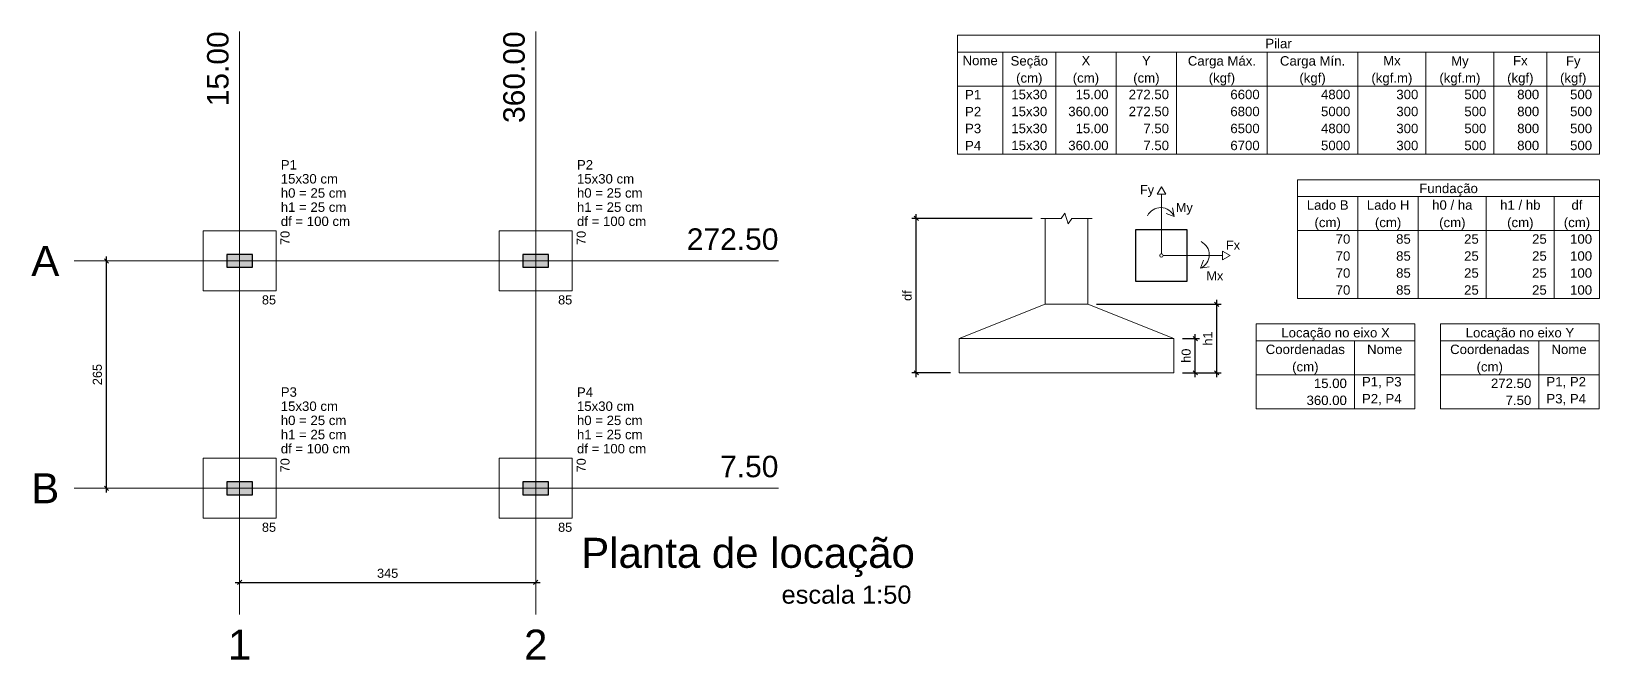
# Model space of a CAD drawing. Header units: millimetres. Extents: x 6 to 142, y -85 to 56.
# Drawn here: x 5.53 to 42.07, y 37.44 to 52.09 of the extents above; entities that cross this region are included whole.
import ezdxf

# ---------------------------------------------------------------- set-up
doc = ezdxf.new("R2010")
doc.units = ezdxf.units.MM
for name, color, linetype, lineweight in [('LC-Cotas', 7, 'Continuous', 5), ('LC-Eixos', 7, 'Continuous', 5), ('LC-Hachuras dos pilares', 9, 'Continuous', 5), ('LC-Seção das fundações', 7, 'Continuous', 5), ('LC-Seção dos pilares', 4, 'Continuous', 30), ('LC-Tabelas', 1, 'Continuous', 20), ('LC-Textos', 3, 'Continuous', 20), ('LC-Textos das tabelas', 5, 'Continuous', 5)]:
    doc.layers.add(name, color=color, linetype=linetype, lineweight=lineweight)
doc.styles.add('Arial', font='arial.ttf')
doc.styles.get("Standard").update_dxf_attribs({"font": 'arial.ttf'})
doc.dimstyles.new('UM_1.000000', dxfattribs={"dimtxt": 0.18, "dimasz": 0.1, "dimexe": 0.1, "dimexo": 0.2, "dimgap": 0, "dimtad": 1, "dimtih": 1, "dimtoh": 1, "dimdec": 1, "dimzin": 0, "dimdsep": 46, "dimtxsty": 'Standard', "dimblk": 'CLOSED', "dimblk1": 'CLOSED', "dimblk2": 'CLOSED', "dimcen": 0.09, "dimdle": 0.1, "dimadec": 1, "dimazin": 2, "dimtfac": 1, "dimtdec": 4, "dimtofl": 0, "dimtmove": 0, "dimatfit": 3, "dimldrblk": 'CLOSED', "dimfxl": 1, "dimtolj": 1, "dimarcsym": 0})
doc.dimstyles.new('UM_50.000000', dxfattribs={"dimtxt": 0.18, "dimasz": 0.1, "dimexe": 0.1, "dimexo": 0.2, "dimgap": 0, "dimtad": 1, "dimtih": 1, "dimtoh": 1, "dimdec": 1, "dimlfac": 50, "dimzin": 0, "dimdsep": 46, "dimtxsty": 'Standard', "dimblk": 'CLOSED', "dimblk1": 'CLOSED', "dimblk2": 'CLOSED', "dimcen": 0.09, "dimdle": 0.1, "dimadec": 1, "dimazin": 2, "dimtfac": 1, "dimtdec": 4, "dimtofl": 0, "dimtmove": 0, "dimatfit": 3, "dimldrblk": 'CLOSED', "dimfxl": 1, "dimtolj": 1, "dimarcsym": 0})

# ---------------------------------------------------------------- blocks, each defined once
blk = doc.blocks.new('_OBLIQUE')
at = {"color": 0, "linetype": 'ByBlock', "lineweight": -2}
blk.add_line((-0.5, -0.5), (0.5, 0.5), dxfattribs=at)
blk = doc.blocks.new('*D9')
at = {"layer": 'Defpoints', "color": 0, "transparency": 16777216}
for p in [(7.282, 46.739), (7.282, 46.739), (7.282, 41.439)]:
    blk.add_point(p, dxfattribs=at)
at = {"layer": 'LC-Cotas', "color": 0, "lineweight": -2, "transparency": 16777216}
blk.add_line((7.282, 41.339), (7.282, 46.839), dxfattribs=at)
at = {"layer": 'LC-Cotas', "color": 0, "lineweight": -2, "transparency": 16777216, "xscale": 0.1, "yscale": 0.1, "zscale": 0.1}
for p, rotation in [((7.282, 46.739), 90), ((7.282, 41.439), 270)]:
    blk.add_blockref('_OBLIQUE', p, dxfattribs=dict(at, rotation=rotation))
at = {"layer": 'LC-Cotas', "transparency": 16777216, "insert": (7.07, 44.089), "char_height": 0.2118, "attachment_point": 5, "rotation": 90, "style": 'Arial'}
blk.add_mtext('\\A1;265', dxfattribs=at)
blk = doc.blocks.new('*D10')
at = {"layer": 'Defpoints', "color": 0, "transparency": 16777216}
for p in [(10.382, 39.244), (17.282, 39.244), (17.282, 39.244)]:
    blk.add_point(p, dxfattribs=at)
at = {"layer": 'LC-Cotas', "color": 0, "lineweight": -2, "transparency": 16777216}
blk.add_line((10.282, 39.244), (17.382, 39.244), dxfattribs=at)
at = {"layer": 'LC-Cotas', "color": 0, "lineweight": -2, "transparency": 16777216, "xscale": 0.1, "yscale": 0.1, "zscale": 0.1, "rotation": 180}
blk.add_blockref('_OBLIQUE', (10.382, 39.244), dxfattribs=at)
at = {"layer": 'LC-Cotas', "color": 0, "lineweight": -2, "transparency": 16777216, "xscale": 0.1, "yscale": 0.1, "zscale": 0.1}
blk.add_blockref('_OBLIQUE', (17.282, 39.244), dxfattribs=at)
at = {"layer": 'LC-Cotas', "transparency": 16777216, "insert": (13.832, 39.456), "char_height": 0.2118, "attachment_point": 5, "rotation": 0.0057, "style": 'Arial'}
blk.add_mtext('\\A1;345', dxfattribs=at)
blk = doc.blocks.new('*D6')
at = {"layer": 'Defpoints', "color": 0, "linetype": 'Continuous', "transparency": 16777216}
for p in [(26.148, 47.729), (29.048, 47.729), (27.148, 44.129)]:
    blk.add_point(p, dxfattribs=at)
at = {"layer": 'LC-Cotas', "color": 0, "linetype": 'Continuous', "lineweight": -2, "transparency": 16777216}
for p, q in [((28.848, 47.729), (26.048, 47.729)), ((26.148, 44.029), (26.148, 47.829)), ((26.948, 44.129), (26.048, 44.129))]:
    blk.add_line(p, q, dxfattribs=at)
at = {"layer": 'LC-Cotas', "color": 0, "linetype": 'Continuous', "lineweight": -2, "transparency": 16777216, "xscale": 0.1, "yscale": 0.1, "zscale": 0.1}
for p, rotation in [((26.148, 47.729), 90), ((26.148, 44.129), 270)]:
    blk.add_blockref('_OBLIQUE', p, dxfattribs=dict(at, rotation=rotation))
at = {"layer": 'LC-Cotas', "linetype": 'Continuous', "transparency": 16777216, "insert": (25.936, 45.929), "char_height": 0.2118, "attachment_point": 5, "rotation": 90, "style": 'Arial'}
blk.add_mtext('\\A1;df', dxfattribs=at)
blk = doc.blocks.new('*D7')
at = {"layer": 'Defpoints', "color": 0, "linetype": 'Continuous', "transparency": 16777216}
for p in [(32.148, 44.929), (32.648, 44.929), (32.148, 44.129)]:
    blk.add_point(p, dxfattribs=at)
at = {"layer": 'LC-Cotas', "color": 0, "linetype": 'Continuous', "lineweight": -2, "transparency": 16777216}
for p, q in [((32.648, 44.029), (32.648, 45.029)), ((32.348, 44.929), (32.748, 44.929)), ((32.348, 44.129), (32.748, 44.129))]:
    blk.add_line(p, q, dxfattribs=at)
at = {"layer": 'LC-Cotas', "color": 0, "linetype": 'Continuous', "lineweight": -2, "transparency": 16777216, "xscale": 0.1, "yscale": 0.1, "zscale": 0.1}
for p, rotation in [((32.648, 44.929), 90), ((32.648, 44.129), 270)]:
    blk.add_blockref('_OBLIQUE', p, dxfattribs=dict(at, rotation=rotation))
at = {"layer": 'LC-Cotas', "linetype": 'Continuous', "transparency": 16777216, "insert": (32.436, 44.529), "char_height": 0.2118, "attachment_point": 5, "rotation": 90, "style": 'Arial'}
blk.add_mtext('\\A1;h0', dxfattribs=at)
blk = doc.blocks.new('*D8')
at = {"layer": 'Defpoints', "color": 0, "linetype": 'Continuous', "transparency": 16777216}
for p in [(30.148, 45.729), (33.148, 45.729), (32.148, 44.129)]:
    blk.add_point(p, dxfattribs=at)
at = {"layer": 'LC-Cotas', "color": 0, "linetype": 'Continuous', "lineweight": -2, "transparency": 16777216}
for p, q in [((30.348, 45.729), (33.248, 45.729)), ((33.148, 44.029), (33.148, 45.829)), ((32.348, 44.129), (33.248, 44.129))]:
    blk.add_line(p, q, dxfattribs=at)
at = {"layer": 'LC-Cotas', "color": 0, "linetype": 'Continuous', "lineweight": -2, "transparency": 16777216, "xscale": 0.1, "yscale": 0.1, "zscale": 0.1}
for p, rotation in [((33.148, 45.729), 90), ((33.148, 44.129), 270)]:
    blk.add_blockref('_OBLIQUE', p, dxfattribs=dict(at, rotation=rotation))
at = {"layer": 'LC-Cotas', "linetype": 'Continuous', "transparency": 16777216, "insert": (32.936, 44.929), "char_height": 0.2118, "attachment_point": 5, "rotation": 90, "style": 'Arial'}
blk.add_mtext('\\A1;h1', dxfattribs=at)

msp = doc.modelspace()

# ---------------------------------------------------------------- hatches: boundary and pattern name
at = {"layer": 'LC-Hachuras dos pilares', "linetype": 'Continuous'}
for points in [[(10.0822, 46.8889), (10.0822, 46.5889), (10.6822, 46.5889), (10.6822, 46.8889), (10.0822, 46.8889)], [(16.9822, 46.8889), (16.9822, 46.5889), (17.5822, 46.5889), (17.5822, 46.8889), (16.9822, 46.8889)], [(10.6822, 41.2889), (10.6822, 41.5889), (10.0822, 41.5889), (10.0822, 41.2889), (10.6822, 41.2889)], [(17.5822, 41.2889), (17.5822, 41.5889), (16.9822, 41.5889), (16.9822, 41.2889), (17.5822, 41.2889)]]:
    msp.add_hatch(color=256, dxfattribs=at).paths.add_polyline_path(points)

# ---------------------------------------------------------------- linework, layer by layer
at = {"layer": 'LC-Cotas'}
for p, q in [((31.8586, 48.4639), (31.7586, 48.2909)), ((31.7586, 48.2909), (31.9586, 48.2909)), ((31.8586, 48.4639), (31.9586, 48.2909)), ((31.8586, 47.4639), (31.8586, 48.2909)), ((32.1536, 47.7769), (32.1196, 47.9739)), ((32.1536, 47.7769), (31.9656, 47.8449)), ((31.8586, 46.9039), (31.8586, 47.4639)), ((31.8986, 46.8639), (32.4586, 46.8639)), ((32.4586, 46.8639), (33.2856, 46.8639)), ((33.4586, 46.8639), (33.2856, 46.9639)), ((33.2856, 46.7639), (33.2856, 46.9639)), ((33.4586, 46.8639), (33.2856, 46.7639)), ((32.7716, 46.5689), (32.8396, 46.7569)), ((32.7716, 46.5689), (32.9686, 46.6029))]:
    msp.add_line(p, q, dxfattribs=at)
msp.add_circle((31.8586, 46.8639), 0.04, dxfattribs=at)
for centre, start, end in [((31.8416, 47.6389), 23.81409, 153.81711), ((32.6336, 46.8809), 293.81409, 63.81711)]:
    msp.add_arc(centre, 0.341, start, end, dxfattribs=at)
at = {"layer": 'LC-Eixos'}
for p, q in [((10.3822, 52.0889), (10.3822, 38.4942)), ((17.2822, 52.0889), (17.2822, 38.4942)), ((6.5322, 46.7389), (22.9362, 46.7389)), ((6.5322, 41.4389), (22.9362, 41.4389))]:
    msp.add_line(p, q, dxfattribs=at)
at = {"layer": 'LC-Seção das fundações'}
for p, q in [((9.5322, 46.0389), (9.5322, 47.4389)), ((9.5322, 47.4389), (11.2322, 47.4389)), ((11.2322, 47.4389), (11.2322, 46.0389)), ((16.4322, 46.0389), (16.4322, 47.4389)), ((16.4322, 47.4389), (18.1322, 47.4389)), ((18.1322, 47.4389), (18.1322, 46.0389)), ((11.2322, 46.0389), (9.5322, 46.0389)), ((18.1322, 46.0389), (16.4322, 46.0389)), ((9.5322, 42.1389), (11.2322, 42.1389)), ((9.5322, 40.7389), (9.5322, 42.1389)), ((11.2322, 42.1389), (11.2322, 40.7389)), ((16.4322, 42.1389), (18.1322, 42.1389)), ((16.4322, 40.7389), (16.4322, 42.1389)), ((18.1322, 42.1389), (18.1322, 40.7389)), ((11.2322, 40.7389), (9.5322, 40.7389)), ((18.1322, 40.7389), (16.4322, 40.7389))]:
    msp.add_line(p, q, dxfattribs=at)
at = {"layer": 'LC-Seção das fundações', "linetype": 'Continuous'}
for p, q in [((29.148, 45.7286), (30.148, 45.7286)), ((27.148, 44.9286), (32.148, 44.9286))]:
    msp.add_line(p, q, dxfattribs=at)
for points in [[(29.148, 47.7286), (29.148, 45.7286), (27.148, 44.9286), (27.148, 44.1286), (32.148, 44.1286), (32.148, 44.9286), (30.148, 45.7286), (30.148, 47.7286)], [(29.048, 47.7286), (29.522, 47.7286), (29.606, 47.8546), (29.69, 47.6026), (29.774, 47.7286), (30.248, 47.7286)]]:
    msp.add_lwpolyline(points, dxfattribs=at)
at = {"layer": 'LC-Seção dos pilares'}
for points in [[(31.2586, 46.2639), (32.4586, 46.2639), (32.4586, 47.4639), (31.2586, 47.4639), (31.2586, 46.2639)], [(10.0822, 46.8889), (10.0822, 46.5889), (10.6822, 46.5889), (10.6822, 46.8889), (10.0822, 46.8889)], [(16.9822, 46.8889), (16.9822, 46.5889), (17.5822, 46.5889), (17.5822, 46.8889), (16.9822, 46.8889)], [(10.6822, 41.2889), (10.6822, 41.5889), (10.0822, 41.5889), (10.0822, 41.2889), (10.6822, 41.2889)], [(17.5822, 41.2889), (17.5822, 41.5889), (16.9822, 41.5889), (16.9822, 41.2889), (17.5822, 41.2889)]]:
    msp.add_lwpolyline(points, close=True, dxfattribs=at)
at = {"layer": 'LC-Tabelas'}
for p, q in [((27.1079, 52.0006), (42.0679, 52.0006)), ((27.1079, 52.0006), (27.1079, 49.2286)), ((42.0679, 52.0006), (42.0679, 51.6046)), ((27.1079, 51.6046), (42.0679, 51.6046)), ((28.1639, 51.6046), (28.1639, 49.2286)), ((29.3959, 51.6046), (29.3959, 49.2286)), ((30.8039, 51.6046), (30.8039, 49.2286)), ((32.2119, 51.6046), (32.2119, 49.2286)), ((34.3239, 51.6046), (34.3239, 49.2286)), ((36.4359, 51.6046), (36.4359, 49.2286)), ((38.0199, 51.6046), (38.0199, 49.2286)), ((39.6039, 51.6046), (39.6039, 49.2286)), ((40.8359, 51.6046), (40.8359, 49.2286)), ((42.0679, 51.6046), (42.0679, 49.2286)), ((27.1079, 50.8126), (42.0679, 50.8126)), ((27.1079, 49.2286), (42.0679, 49.2286)), ((35.0279, 48.6316), (42.0679, 48.6316)), ((35.0279, 48.6316), (35.0279, 45.8596)), ((42.0679, 48.6316), (42.0679, 45.8596)), ((42.0679, 48.6316), (42.0679, 48.2356)), ((35.0279, 48.2356), (42.0679, 48.2356)), ((36.4359, 48.2356), (36.4359, 45.8596)), ((37.8439, 48.2356), (37.8439, 45.8596)), ((39.4279, 48.2356), (39.4279, 45.8596)), ((41.0119, 48.2356), (41.0119, 45.8596)), ((35.0279, 47.4436), (42.0679, 47.4436)), ((35.0279, 45.8596), (42.0679, 45.8596)), ((34.0674, 45.2678), (37.7634, 45.2678)), ((34.0674, 45.2678), (34.0674, 43.2878)), ((37.7634, 45.2678), (37.7634, 43.2878)), ((38.3634, 45.2678), (42.0594, 45.2678)), ((38.3634, 45.2678), (38.3634, 43.2878)), ((42.0594, 45.2678), (42.0594, 43.2878)), ((34.0674, 44.8718), (37.7634, 44.8718)), ((36.3554, 44.8718), (36.3554, 43.2878)), ((38.3634, 44.8718), (42.0594, 44.8718)), ((40.6514, 44.8718), (40.6514, 43.2878)), ((34.0674, 44.0798), (37.7634, 44.0798)), ((38.3634, 44.0798), (42.0594, 44.0798)), ((34.0674, 43.2878), (37.7634, 43.2878)), ((38.3634, 43.2878), (42.0594, 43.2878))]:
    msp.add_line(p, q, dxfattribs=at)

# ---------------------------------------------------------------- texts
at = {"layer": 'LC-Textos', "attachment_point": 9, "rotation": 90.00021, "line_spacing_factor": 0.798, "style": 'Arial'}
for s, insert, char_height, width in [('15.00', (10.1322, 52.0889), 0.5, 3), ('360.00', (17.0322, 52.0889), 0.5, 3.6), ('70', (11.5503, 47.4389), 0.2118, 0.50832), ('70', (18.4503, 47.4389), 0.2118, 0.50832), ('70', (11.5503, 42.1389), 0.2118, 0.50832), ('70', (18.4503, 42.1389), 0.2118, 0.50832)]:
    msp.add_mtext(s, dxfattribs=dict(at, insert=insert, char_height=char_height, width=width))
at = {"layer": 'LC-Textos', "line_spacing_factor": 0.798, "style": 'Arial'}
for s, insert, char_height, width, attachment_point in [('P1', (11.3422, 48.8685), 0.22, 0.528, 7), ('P2', (18.2422, 48.8685), 0.22, 0.528, 7), ('15x30 cm', (11.3422, 48.5385), 0.22, 2.112, 7), ('15x30 cm', (18.2422, 48.5385), 0.22, 2.112, 7), ('h0 = 25 cm', (11.3422, 48.2085), 0.22, 2.64, 7), ('h0 = 25 cm', (18.2422, 48.2085), 0.22, 2.64, 7), ('Fy', (31.3595, 48.2289), 0.2118, 0.50832, 7), ('h1 = 25 cm', (11.3422, 47.8785), 0.22, 2.64, 7), ('h1 = 25 cm', (18.2422, 47.8785), 0.22, 2.64, 7), ('My', (32.1945, 47.8149), 0.2118, 0.50832, 7), ('df = 100 cm', (11.3422, 47.5485), 0.22, 2.904, 7), ('df = 100 cm', (18.2422, 47.5485), 0.22, 2.904, 7), ('272.50', (22.9362, 46.9889), 0.5, 3.6, 9), ('Fx', (33.3615, 46.9988), 0.2118, 0.50832, 7), ('A', (6.1822, 46.3889), 0.7, 0.84, 9), ('Mx', (32.9065, 46.2848), 0.2118, 0.50832, 7), ('85', (11.2322, 45.7208), 0.2118, 0.50832, 9), ('85', (18.1322, 45.7208), 0.2118, 0.50832, 9), ('P3', (11.3422, 43.5685), 0.22, 0.528, 7), ('P4', (18.2422, 43.5685), 0.22, 0.528, 7), ('h0 = 25 cm', (11.3422, 42.9085), 0.22, 2.64, 7), ('15x30 cm', (11.3422, 43.2385), 0.22, 2.112, 7), ('h0 = 25 cm', (18.2422, 42.9085), 0.22, 2.64, 7), ('15x30 cm', (18.2422, 43.2385), 0.22, 2.112, 7), ('h1 = 25 cm', (11.3422, 42.5785), 0.22, 2.64, 7), ('h1 = 25 cm', (18.2422, 42.5785), 0.22, 2.64, 7), ('df = 100 cm', (11.3422, 42.2485), 0.22, 2.904, 7), ('df = 100 cm', (18.2422, 42.2485), 0.22, 2.904, 7), ('7.50', (22.9362, 41.6889), 0.5, 2.4, 9), ('B', (6.1822, 41.0889), 0.7, 0.84, 9), ('85', (11.2322, 40.4208), 0.2118, 0.50832, 9), ('85', (18.1322, 40.4208), 0.2118, 0.50832, 9), ('Planta de locação', (26.1153, 39.3682), 0.7, 14.28, 9), ('escala 1:50', (26.0355, 38.7426), 0.4236, 5.59152, 9), ('1', (10.3822, 37.4439), 0.7, 0.84, 8), ('2', (17.2822, 37.4439), 0.7, 0.84, 8)]:
    msp.add_mtext(s, dxfattribs=dict(at, insert=insert, char_height=char_height, width=width, attachment_point=attachment_point))
at = {"layer": 'LC-Textos das tabelas', "char_height": 0.22, "line_spacing_factor": 0.798, "style": 'Arial'}
for s, insert, width, attachment_point in [('Pilar', (34.5881, 51.6924), 1.32, 8), ('Nome', (27.6361, 51.2964), 1.056, 8), ('Seção', (28.7801, 51.2238), 1.32, 8), ('X', (30.1001, 51.2964), 0.264, 8), ('Y', (31.5081, 51.2964), 0.264, 8), ('Carga Máx.', (33.2681, 51.2238), 2.64, 8), ('Carga Mín.', (35.3801, 51.2238), 2.64, 8), ('Mx', (37.2281, 51.2964), 0.528, 8), ('Fx', (40.2201, 51.2964), 0.528, 8), ('My', (38.8121, 51.2238), 0.528, 8), ('Fy', (41.4521, 51.2238), 0.528, 8), ('(cm)', (28.7801, 50.8278), 1.056, 8), ('(cm)', (30.1001, 50.8278), 1.056, 8), ('(cm)', (31.5081, 50.8278), 1.056, 8), ('(kgf)', (33.2681, 50.8278), 1.32, 8), ('(kgf)', (35.3801, 50.8278), 1.32, 8), ('(kgf.m)', (37.2281, 50.8278), 1.848, 8), ('(kgf.m)', (38.8121, 50.8278), 1.848, 8), ('(kgf)', (40.2201, 50.8278), 1.32, 8), ('(kgf)', (41.4521, 50.8278), 1.32, 8), ('P1', (27.2841, 50.5044), 0.528, 7), ('15x30', (28.7801, 50.5044), 1.32, 8), ('15.00', (30.6281, 50.5044), 1.32, 9), ('272.50', (32.0361, 50.5044), 1.584, 9), ('6600', (34.1481, 50.5044), 1.056, 9), ('4800', (36.2601, 50.5044), 1.056, 9), ('300', (37.8441, 50.5044), 0.792, 9), ('500', (39.4281, 50.5044), 0.792, 9), ('800', (40.6601, 50.5044), 0.792, 9), ('500', (41.8921, 50.5044), 0.792, 9), ('P2', (27.2841, 50.1084), 0.528, 7), ('15x30', (28.7801, 50.1084), 1.32, 8), ('360.00', (30.6281, 50.1084), 1.584, 9), ('272.50', (32.0361, 50.1084), 1.584, 9), ('6800', (34.1481, 50.1084), 1.056, 9), ('5000', (36.2601, 50.1084), 1.056, 9), ('300', (37.8441, 50.1084), 0.792, 9), ('500', (39.4281, 50.1084), 0.792, 9), ('800', (40.6601, 50.1084), 0.792, 9), ('500', (41.8921, 50.1084), 0.792, 9), ('P3', (27.2841, 49.7124), 0.528, 7), ('15x30', (28.7801, 49.7124), 1.32, 8), ('15.00', (30.6281, 49.7124), 1.32, 9), ('7.50', (32.0361, 49.7124), 1.056, 9), ('6500', (34.1481, 49.7124), 1.056, 9), ('4800', (36.2601, 49.7124), 1.056, 9), ('300', (37.8441, 49.7124), 0.792, 9), ('500', (39.4281, 49.7124), 0.792, 9), ('800', (40.6601, 49.7124), 0.792, 9), ('500', (41.8921, 49.7124), 0.792, 9), ('P4', (27.2841, 49.3164), 0.528, 7), ('15x30', (28.7801, 49.3164), 1.32, 8), ('360.00', (30.6281, 49.3164), 1.584, 9), ('7.50', (32.0361, 49.3164), 1.056, 9), ('6700', (34.1481, 49.3164), 1.056, 9), ('5000', (36.2601, 49.3164), 1.056, 9), ('300', (37.8441, 49.3164), 0.792, 9), ('500', (39.4281, 49.3164), 0.792, 9), ('800', (40.6601, 49.3164), 0.792, 9), ('500', (41.8921, 49.3164), 0.792, 9), ('Fundação', (38.5481, 48.2508), 2.112, 8), ('Lado B', (35.7321, 47.9274), 1.584, 8), ('Lado H', (37.1401, 47.9274), 1.584, 8), ('h0 / ha', (38.6361, 47.9274), 1.848, 8), ('h1 / hb', (40.2201, 47.9274), 1.848, 8), ('df', (41.5401, 47.9274), 0.528, 8), ('(cm)', (35.7321, 47.4588), 1.056, 8), ('(cm)', (37.1401, 47.4588), 1.056, 8), ('(cm)', (38.6361, 47.4588), 1.056, 8), ('(cm)', (40.2201, 47.4588), 1.056, 8), ('(cm)', (41.5401, 47.4588), 1.056, 8), ('70', (36.2601, 47.1354), 0.528, 9), ('85', (37.6681, 47.1354), 0.528, 9), ('25', (39.2521, 47.1354), 0.528, 9), ('25', (40.8361, 47.1354), 0.528, 9), ('100', (41.8921, 47.1354), 0.792, 9), ('70', (36.2601, 46.7394), 0.528, 9), ('85', (37.6681, 46.7394), 0.528, 9), ('25', (39.2521, 46.7394), 0.528, 9), ('25', (40.8361, 46.7394), 0.528, 9), ('100', (41.8921, 46.7394), 0.792, 9), ('70', (36.2601, 46.3434), 0.528, 9), ('85', (37.6681, 46.3434), 0.528, 9), ('25', (39.2521, 46.3434), 0.528, 9), ('25', (40.8361, 46.3434), 0.528, 9), ('100', (41.8921, 46.3434), 0.792, 9), ('70', (36.2601, 45.9474), 0.528, 9), ('85', (37.6681, 45.9474), 0.528, 9), ('25', (39.2521, 45.9474), 0.528, 9), ('25', (40.8361, 45.9474), 0.528, 9), ('100', (41.8921, 45.9474), 0.792, 9), ('Locação no eixo X', (35.9156, 44.887), 4.488, 8), ('Locação no eixo Y', (40.2116, 44.887), 4.488, 8), ('Coordenadas', (35.2116, 44.5636), 2.904, 8), ('Nome', (37.0596, 44.5636), 1.056, 8), ('Coordenadas', (39.5076, 44.5636), 2.904, 8), ('Nome', (41.3556, 44.5636), 1.056, 8), ('(cm)', (35.2116, 44.095), 1.056, 8), ('(cm)', (39.5076, 44.095), 1.056, 8), ('15.00', (36.1796, 43.7716), 1.32, 9), ('P1, P3', (36.5316, 43.7716), 1.584, 7), ('272.50', (40.4756, 43.7716), 1.584, 9), ('P1, P2', (40.8276, 43.7716), 1.584, 7), ('360.00', (36.1796, 43.3756), 1.584, 9), ('P2, P4', (36.5316, 43.3756), 1.584, 7), ('7.50', (40.4756, 43.3756), 1.056, 9), ('P3, P4', (40.8276, 43.3756), 1.584, 7)]:
    msp.add_mtext(s, dxfattribs=dict(at, insert=insert, width=width, attachment_point=attachment_point))

# ---------------------------------------------------------------- dimensions: what is measured, and where the dimension line sits
at = {"layer": 'LC-Cotas', "linetype": 'Continuous'}
for base, p1, p2, text, picture, middle in [((26.148, 47.7286), (27.148, 44.1286), (29.048, 47.7286), 'df', '*D6', (25.9362, 45.9286)), ((33.148, 45.7286), (32.148, 44.1286), (30.148, 45.7286), 'h1', '*D8', (32.9362, 44.9286)), ((32.648, 44.9286), (32.148, 44.1286), (32.148, 44.9286), 'h0', '*D7', (32.4362, 44.5286))]:
    dim = msp.add_linear_dim(base=base, p1=p1, p2=p2, angle=90, text=text, dimstyle='UM_1.000000', override={"dimtxt": 0.2118, "dimasz": 0.1, "dimexe": 0.1, "dimexo": 0.2, "dimtad": 1, "dimtih": 0, "dimtoh": 0, "dimdec": 1, "dimlfac": 1, "dimzin": 8, "dimtxsty": 'Arial', "dimblk": 'OBLIQUE', "dimblk1": 'OBLIQUE', "dimblk2": 'OBLIQUE', "dimsah": 1, "dimdle": 0.1, "dimse1": 0, "dimse2": 0, "dimclrt": 256, "dimadec": 1, "dimazin": 3, "dimtmove": 2, "dimldrblk": 'OBLIQUE'}, dxfattribs=at)
    dim.commit()
    dim.dimension.update_dxf_attribs({"geometry": picture, "text_midpoint": middle, "dimtype": 160, "text_rotation": 90})
at = {"layer": 'LC-Cotas'}
dim = msp.add_linear_dim(base=(7.2822, 46.7389), p1=(7.2822, 41.4389), p2=(7.2822, 46.7389), angle=90, dimstyle='UM_50.000000', override={"dimtxt": 0.2118, "dimasz": 0.1, "dimexe": 0.1, "dimexo": 0.2, "dimtad": 1, "dimtih": 0, "dimtoh": 0, "dimdec": 1, "dimlfac": 50, "dimzin": 8, "dimtxsty": 'Arial', "dimblk": 'OBLIQUE', "dimblk1": 'OBLIQUE', "dimblk2": 'OBLIQUE', "dimsah": 1, "dimdle": 0.1, "dimse1": 1, "dimse2": 1, "dimclrt": 256, "dimadec": 1, "dimazin": 3, "dimtmove": 2, "dimldrblk": 'OBLIQUE'}, dxfattribs=at)
dim.commit()
dim.dimension.update_dxf_attribs({"geometry": '*D9', "text_midpoint": (7.0704, 44.0889), "dimtype": 160, "text_rotation": 90})
dim = msp.add_linear_dim(base=(17.2822, 39.2442), p1=(10.3822, 39.2442), p2=(17.2822, 39.2442), dimstyle='UM_50.000000', override={"dimtxt": 0.2118, "dimasz": 0.1, "dimexe": 0.1, "dimexo": 0.2, "dimtad": 1, "dimtih": 0, "dimtoh": 0, "dimdec": 1, "dimlfac": 50, "dimzin": 8, "dimtxsty": 'Arial', "dimblk": 'OBLIQUE', "dimblk1": 'OBLIQUE', "dimblk2": 'OBLIQUE', "dimsah": 1, "dimdle": 0.1, "dimse1": 1, "dimse2": 1, "dimclrt": 256, "dimadec": 1, "dimazin": 3, "dimtmove": 2, "dimldrblk": 'OBLIQUE'}, dxfattribs=at)
dim.commit()
dim.dimension.update_dxf_attribs({"geometry": '*D10', "text_midpoint": (13.8322, 39.456), "dimtype": 160, "text_rotation": 0.00573})

doc.saveas('drawing.dxf')
